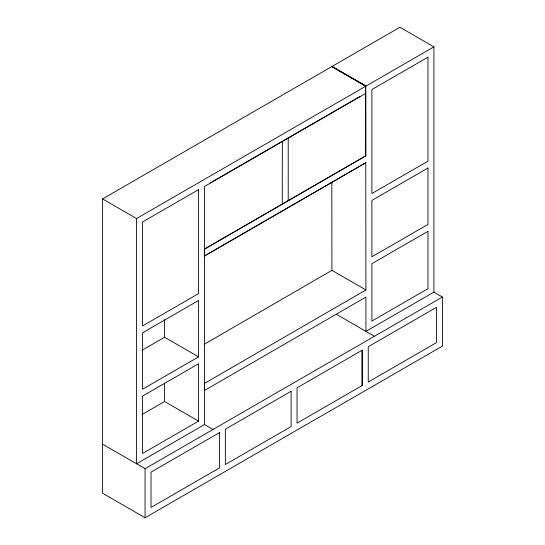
<?xml version="1.0" encoding="UTF-8"?>
<svg xmlns="http://www.w3.org/2000/svg" width="545" height="545" viewBox="0 0 545 545"><rect width="100%" height="100%" fill="white"/><g stroke="black" fill="none" stroke-linecap="round" stroke-linejoin="round"><path stroke-width="0.82" d="M204.45 344.14L331.925 270.347L331.823 182.139M433.915 46.87L136.57 218.545L136.57 463.795L204.532 424.555L204.532 186.472L365.75 93.393L365.75 155.877L204.334 249.317L204.341 256.177L365.763 162.737L365.906 289.967L204.532 383.38L204.538 390.465L365.913 297.045L365.954 331.36L433.915 292.12L442.417 297.025L442.417 346.075L145.065 517.75L102.583 493.225L102.583 198.925L399.935 27.25L433.915 46.87L433.915 292.12M210.479 182.739L360.007 96.411M204.532 248.956L365.75 155.877L365.675 85.824L331.687 66.204L331.687 66.654L365.675 86.273L365.675 93.44M204.532 255.823L365.954 162.628M142.027 350.278L164.604 337.246L198.584 356.866L198.584 300.459L142.517 332.832L142.517 389.239L198.584 356.866M142.027 414.534L164.604 401.502L198.584 421.121L198.584 363.733L142.517 396.106L142.517 453.494L198.584 421.121M102.583 444.175L145.065 468.7L442.417 297.025M331.973 66.49L365.954 86.11L365.675 85.824M331.925 270.347L365.906 289.967M336.306 314.247L374.449 336.265M102.583 198.925L136.57 218.545M204.532 424.555L213.027 429.46M282.344 141.55L282.269 204.075M362.037 350.299L362.037 385.615M288.216 137.858L288.216 200.642M164.604 319.568L164.604 337.246M164.604 382.937L164.604 401.502M145.065 468.7L145.065 517.75M198.584 189.606L142.517 221.978L142.517 325.965L198.584 293.591L198.584 189.606M427.975 57.171L371.901 89.543L371.901 193.529L427.975 161.156L427.975 57.171M427.975 168.023L371.901 200.397L371.901 256.804L427.975 224.431L427.975 168.023M427.975 231.298L371.901 263.671L371.901 321.06L427.975 288.687L427.975 231.298M219.403 432.648L151.013 472.133L151.013 507.45L219.403 467.964L219.403 432.648M291.105 391.249L225.351 429.215L225.351 464.531L291.105 426.565L291.105 391.249M362.302 350.149L297.052 387.815L297.052 423.131L362.302 385.465L362.302 350.149M436.47 307.326L368.25 346.715L368.25 382.031L436.47 342.642L436.47 307.326"/></g></svg>
